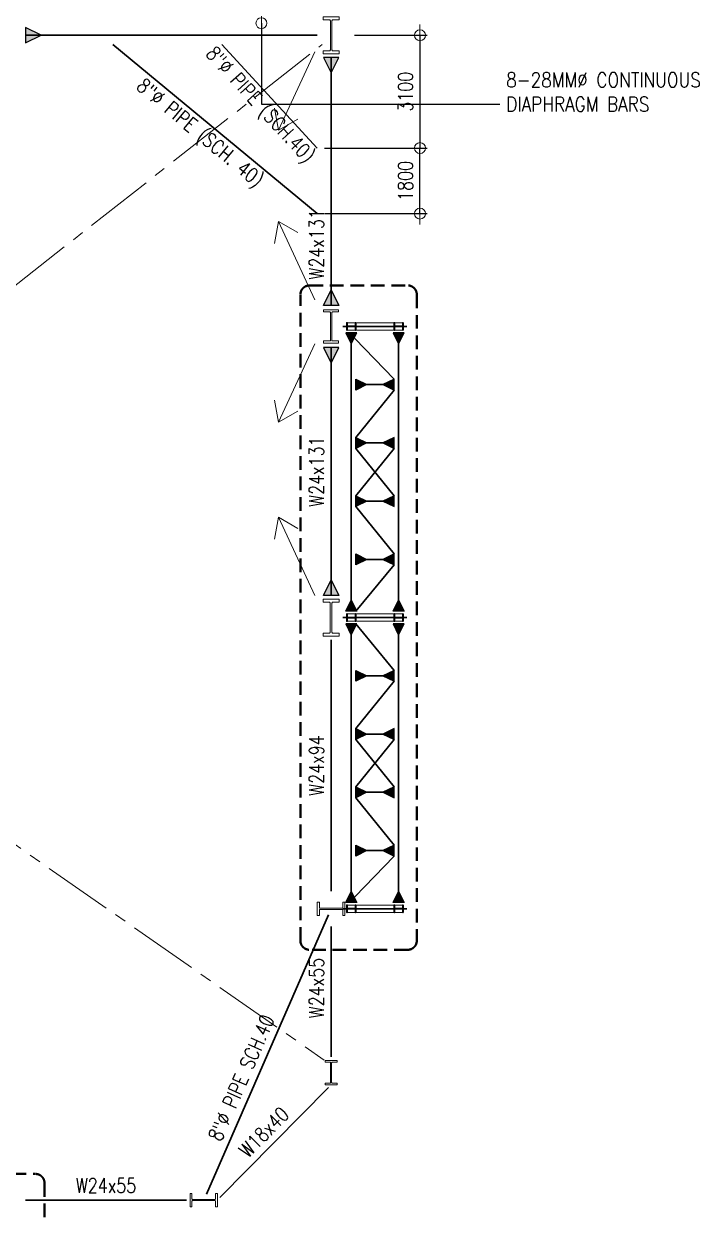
# Model space of a CAD drawing. Header units: millimetres. Extents: x 510057 to 786700, y -16030 to 119854.
# Drawn here: x 571571 to 590129, y 5140 to 37792 of the extents above; entities that cross this region are included whole.
import ezdxf

# ---------------------------------------------------------------- set-up
doc = ezdxf.new("R2010")
doc.units = ezdxf.units.MM
doc.header["$MEASUREMENT"] = 0
doc.linetypes.add('CENTER2', pattern=[28.575, 19.05, -3.175, 3.175, -3.175])
doc.linetypes.add('HIDDEN', pattern=[0.375, 0.25, -0.125])
doc.layers.get('0').update_dxf_attribs({"lineweight": 0})
for name, color, linetype, lineweight in [('COLUMN', 4, 'Continuous', 30), ('OUTLINE', 252, 'CENTER2', 9), ('S-ANNO-DIMS', 252, 'Continuous', 5), ('S-BEAM', 5, 'Continuous', 30), ('S-BEAM-IDEN', 2, 'Continuous', 9), ('S-BRACE', 2, 'Continuous', 9), ('S-COLS', 2, 'Continuous', 20), ('SPOT DETAIL', 1, 'HIDDEN', 40)]:
    doc.layers.add(name, color=color, linetype=linetype, lineweight=lineweight)
doc.layers.add('S-CONN', color=1, linetype='Continuous')
doc.styles.add('1', font='simplex.shx', dxfattribs={"width": 0.85, "height": 300})
doc.styles.add('ARIALNW', font='ARIALN.TTF')
doc.styles.add('SIMPLEX', font='SIMPLEX.shx', dxfattribs={"width": 0.8, "height": 400})
doc.dimstyles.new('DIM 200', dxfattribs={"dimtxt": 0.36, "dimasz": 0.2, "dimexe": 0.1, "dimexo": 0, "dimgap": 0.08, "dimtad": 1, "dimlfac": 2, "dimrnd": 0.005, "dimzin": 1, "dimdsep": 46, "dimtxsty": 'ARIALNW', "dimcen": 0.09, "dimclrd": 6, "dimclre": 6, "dimclrt": 13, "dimadec": 0, "dimazin": 0, "dimtfac": 1, "dimtofl": 0, "dimtmove": 2, "dimatfit": 3, "dimfxl": 1, "dimtolj": 1, "dimtzin": 0, "dimarcsym": 0})
doc.dimstyles.new('DIM_200', dxfattribs={"dimtxt": 400, "dimasz": 2, "dimexe": 200, "dimexo": 200, "dimgap": 200, "dimtad": 1, "dimdec": 0, "dimrnd": 1, "dimzin": 1, "dimdsep": 46, "dimtxsty": 'SIMPLEX', "dimblk1": 'ESCADIM_ARW', "dimblk2": 'ESCADIM_ARW', "dimsah": 1, "dimcen": 50, "dimclrd": 251, "dimclre": 251, "dimclrt": 52, "dimazin": 0, "dimtfac": 1, "dimtdec": 0, "dimtofl": 0, "dimtmove": 0, "dimatfit": 3, "dimldrblk": 'ESCADIM_ARW', "dimfxl": 1, "dimtolj": 1, "dimtzin": 0, "dimarcsym": 0})
doc.dimstyles.new('ESCA', dxfattribs={"dimtxt": 300, "dimasz": 1, "dimexe": 100, "dimexo": 100, "dimgap": 100, "dimtad": 1, "dimdec": 0, "dimrnd": 1, "dimdsep": 46, "dimtxsty": '1', "dimblk1": 'ESCADIM_ARW', "dimblk2": 'ESCADIM_ARW', "dimsah": 1, "dimcen": 50, "dimclrd": 256, "dimclre": 256, "dimclrt": 52, "dimadec": 0, "dimazin": 0, "dimtfac": 1, "dimtdec": 0, "dimtofl": 0, "dimtmove": 0, "dimatfit": 3, "dimldrblk": 'ESCADIM_ARW', "dimfxl": 1, "dimtolj": 1, "dimtzin": 0, "dimarcsym": 0})

# ---------------------------------------------------------------- blocks, each defined once
blk = doc.blocks.new('MEZZ. COLUMN LAYOUT')
at = {"layer": 'S-COLS', "elevation": 0}
blk.add_lwpolyline([(44001, 39493), (43780, 39493), (43780, 39575), (43950, 39575, 0.414214), (43979, 39604), (43979, 40393, 0.414214), (43950, 40423), (43780, 40423), (43780, 40505), (44222, 40505), (44222, 40423), (44053, 40423, 0.414214), (44024, 40393), (44024, 39604, 0.414214), (44053, 39575), (44222, 39575), (44222, 39493), (44001, 39493)], format="xyb", dxfattribs=at)
at = {"layer": 'S-COLS', "ltscale": 0.5, "elevation": 0}
for points in [[(44000, 32457), (44206, 32457), (44206, 32399), (44037, 32399, 0.414214), (44016, 32377), (44016, 31623, 0.414214), (44037, 31601), (44206, 31601), (44206, 31543), (43794, 31543), (43794, 31601), (43963, 31601, 0.414214), (43984, 31623), (43984, 32377, 0.414214), (43963, 32399), (43794, 32399), (43794, 32457), (44000, 32457)], [(44381, 16000), (44381, 15815), (44323, 15815), (44323, 15966, 0.414214), (44305, 15984), (43695, 15984, 0.414214), (43677, 15966), (43677, 15815), (43619, 15815), (43619, 16185), (43677, 16185), (43677, 16034, 0.414214), (43695, 16016), (44305, 16016, 0.414214), (44323, 16034), (44323, 16185), (44381, 16185), (44381, 16000)], [(40124, 8000), (40124, 8183), (40177, 8183), (40177, 8033, 0.414214), (40195, 8015), (40804, 8015, 0.414214), (40823, 8033), (40823, 8183), (40876, 8183), (40876, 7817), (40823, 7817), (40823, 7967, 0.414214), (40804, 7985), (40195, 7985, 0.414214), (40177, 7967), (40177, 7817), (40124, 7817), (40124, 8000)]]:
    blk.add_lwpolyline(points, format="xyb", dxfattribs=at)
at = {"layer": 'S-COLS'}
blk.add_lwpolyline([(44000, 23494), (43779, 23494), (43779, 23576), (43948, 23576, 0.414214), (43977, 23605), (43977, 24395, 0.414214), (43948, 24424), (43779, 24424), (43779, 24506), (44221, 24506), (44221, 24424), (44052, 24424, 0.414214), (44023, 24395), (44023, 23605, 0.414214), (44052, 23576), (44221, 23576), (44221, 23494), (44000, 23494)], format="xyb", dxfattribs=at)
at = {"layer": 'S-COLS', "ltscale": 0.5}
blk.add_lwpolyline([(44000, 11165), (43833, 11165), (43833, 11213), (43967, 11213, 0.414214), (43987, 11234), (43987, 11766, 0.414214), (43967, 11786), (43833, 11786), (43833, 11834), (44167, 11834), (44167, 11786), (44033, 11786, 0.414214), (44013, 11766), (44013, 11234, 0.414214), (44033, 11213), (44167, 11213), (44167, 11165), (44000, 11165)], format="xyb", dxfattribs=at)
blk = doc.blocks.new('ESCADIM_ARW')
at = {"color": 7}
blk.add_line((-150, 0), (150, 0), dxfattribs=at)
blk.add_circle((0, 0), 75, dxfattribs=at)
blk = doc.blocks.new('*D17')
at = {"layer": 'Defpoints', "color": 0, "ltscale": 0.05, "transparency": 16777216}
for p in [(580457, 37476, 0), (579634, 34376, 0), (582457, 34376)]:
    blk.add_point(p, dxfattribs=at)
at = {"layer": 'S-ANNO-DIMS', "color": 251, "lineweight": -2, "ltscale": 0.05, "transparency": 16777216}
for p, q in [((580657, 37476), (582657, 37476)), ((582457, 37474), (582457, 34378)), ((579834, 34376), (582657, 34376))]:
    blk.add_line(p, q, dxfattribs=at)
at = {"layer": 'S-ANNO-DIMS', "color": 251, "lineweight": -2, "ltscale": 0.05, "transparency": 16777216, "xscale": 2, "yscale": 2, "zscale": 2}
for p, rotation in [((582457, 37476), 90), ((582457, 34376), 270)]:
    blk.add_blockref('ESCADIM_ARW', p, dxfattribs=dict(at, rotation=rotation))
at = {"layer": 'S-ANNO-DIMS', "color": 52, "ltscale": 0.05, "transparency": 16777216, "insert": (582057, 35926), "char_height": 400, "attachment_point": 5, "rotation": 90, "style": 'SIMPLEX'}
blk.add_mtext('\\A1;3100', dxfattribs=at)
blk = doc.blocks.new('*D18')
at = {"layer": 'Defpoints', "color": 0, "ltscale": 0.05, "transparency": 16777216}
for p in [(579634, 34376, 0), (582457, 34376), (579634, 32576, 0)]:
    blk.add_point(p, dxfattribs=at)
at = {"layer": 'S-ANNO-DIMS', "color": 251, "lineweight": -2, "ltscale": 0.05, "transparency": 16777216}
for p, q in [((579834, 34376), (582657, 34376)), ((582457, 32578), (582457, 34374)), ((579834, 32576), (582657, 32576))]:
    blk.add_line(p, q, dxfattribs=at)
at = {"layer": 'S-ANNO-DIMS', "color": 251, "lineweight": -2, "ltscale": 0.05, "transparency": 16777216, "xscale": 2, "yscale": 2, "zscale": 2}
for p, rotation in [((582457, 34376), 90), ((582457, 32576), 270)]:
    blk.add_blockref('ESCADIM_ARW', p, dxfattribs=dict(at, rotation=rotation))
at = {"layer": 'S-ANNO-DIMS', "color": 52, "ltscale": 0.05, "transparency": 16777216, "insert": (582057, 33476), "char_height": 400, "attachment_point": 5, "rotation": 90, "style": 'SIMPLEX'}
blk.add_mtext('\\A1;1800', dxfattribs=at)
blk = doc.blocks.new('MF FRAMING LAYOUT')
at = {"layer": 'S-CONN'}
blk.add_hatch(color=256, dxfattribs=at).paths.add_polyline_path([(35606, 40211), (36035, 40001), (35606, 39790)])
at = {"layer": 'S-CONN', "extrusion": (2.04571e-09, -3.9273e-09, 1)}
for points in [[(44211, 39394), (44001, 38965), (43790, 39394)], [(44210, 32580), (44000, 33009), (43790, 32580)], [(44211, 31419), (44001, 30990), (43790, 31419)], [(44210, 24606), (44000, 25035), (43790, 24606)]]:
    blk.add_hatch(color=256, dxfattribs=at).paths.add_polyline_path(points)
at = {"layer": 'S-BEAM'}
for p, q in [((35606, 40000, 0), (43619, 40000, 0)), ((44000, 32580, 0), (44000, 39394, 0)), ((44000, 24606, 0), (44000, 31419, 0)), ((44000, 23394, 0), (44000, 16481, 0)), ((43927, 15834, 0), (40572, 8165, 0)), ((44000, 11934, 0), (44000, 15519, 0)), ((43930, 11094, 0), (40947, 8071, 0)), ((35606, 8000, 0), (40024, 8000, 0))]:
    blk.add_line(p, q, dxfattribs=at)
at = {"layer": 'S-CONN', "color": 1}
blk.add_lwpolyline([(35606, 39790), (36035, 40001), (35606, 40211), (35606, 39789)], dxfattribs=at)
at = {"layer": 'S-CONN', "color": 1, "extrusion": (2.04571e-09, -3.9273e-09, 1), "elevation": 0}
for points in [[(43790, 39394), (44001, 38965), (44211, 39394), (43789, 39394)], [(43790, 32580), (44000, 33009), (44210, 32580), (43789, 32580)], [(43790, 31419), (44001, 30990), (44211, 31419), (43789, 31419)], [(43790, 24606), (44000, 25035), (44210, 24606), (43789, 24606)]]:
    blk.add_lwpolyline(points, dxfattribs=at)
at = {"layer": 'S-BRACE', "ltscale": 0.5}
for points, override in [([(42551, 37393, 0), (43553, 39544, 0)], {"dimasz": 500, "dimtad": 0, "dimclrd": 2, "dimldrblk": 'Open90', "dimfxl": 0.18}), ([(42551, 34882, 0), (43553, 32731, 0)], {"dimasz": 500, "dimgap": 0.08, "dimtad": 0, "dimclrd": 2, "dimldrblk": 'Open90', "dimfxl": 0.18}), ([(42551, 29368, 0), (43553, 31519, 0)], {"dimasz": 500, "dimgap": 0.08, "dimtad": 0, "dimclrd": 2, "dimldrblk": 'Open90', "dimfxl": 0.18}), ([(42551, 26757, 0), (43553, 24606, 0)], {"dimasz": 500, "dimtad": 0, "dimclrd": 2, "dimldrblk": 'Open90', "dimfxl": 0.18})]:
    blk.add_leader(points, dimstyle='DIM 200', override=override, dxfattribs=at)

msp = doc.modelspace()

# ---------------------------------------------------------------- hatches: boundary and pattern name
at = {"layer": 'S-CONN'}
for points in [[(580718.8, 29302.5), (580568.8, 28996.6), (580418.8, 29302.5)], [(580718.8, 29302.5), (580568.8, 28996.6), (580418.8, 29302.5)], [(582018.8, 29302.5), (581868.8, 28996.6), (581718.8, 29302.5)], [(582018.8, 29302.5), (581868.8, 28996.6), (581718.8, 29302.5)], [(580692.8, 27727), (580998.7, 27877), (580692.8, 28027)], [(580692.8, 27727), (580998.7, 27877), (580692.8, 28027)], [(581742.8, 27727.1), (581436.9, 27877.1), (581742.8, 28027.1)], [(581742.8, 27727.1), (581436.9, 27877.1), (581742.8, 28027.1)], [(580693, 26127), (580998.9, 26277), (580693, 26427)], [(580693, 26127), (580998.9, 26277), (580693, 26427)], [(581743, 26127.1), (581437.1, 26277.1), (581743, 26427.1)], [(581743, 26127.1), (581437.1, 26277.1), (581743, 26427.1)], [(580693.1, 24527), (580999, 24677), (580693.1, 24827)], [(580693.1, 24527), (580999, 24677), (580693.1, 24827)], [(581743.1, 24527.1), (581437.2, 24677.1), (581743.1, 24827.1)], [(581743.1, 24527.1), (581437.2, 24677.1), (581743.1, 24827.1)], [(580693.2, 22927), (580999.1, 23077), (580693.2, 23227)], [(580693.2, 22927), (580999.1, 23077), (580693.2, 23227)], [(581743.2, 22927.1), (581437.3, 23077.1), (581743.2, 23227.1)], [(581743.2, 22927.1), (581437.3, 23077.1), (581743.2, 23227.1)], [(580718.8, 21649.8), (580568.8, 21955.7), (580418.8, 21649.8)], [(580718.8, 21649.8), (580568.8, 21955.7), (580418.8, 21649.8)], [(582018.8, 21649.8), (581868.8, 21955.7), (581718.8, 21649.8)], [(582018.8, 21649.8), (581868.8, 21955.7), (581718.8, 21649.8)], [(580718.8, 21303.5), (580568.8, 20997.6), (580418.8, 21303.5)], [(580718.8, 21303.5), (580568.8, 20997.6), (580418.8, 21303.5)], [(582018.8, 21303.5), (581868.8, 20997.6), (581718.8, 21303.5)], [(582018.8, 21303.5), (581868.8, 20997.6), (581718.8, 21303.5)], [(580693.5, 19727), (580999.4, 19877), (580693.5, 20027)], [(580693.5, 19727), (580999.4, 19877), (580693.5, 20027)], [(581743.5, 19727.1), (581437.6, 19877.1), (581743.5, 20027.1)], [(581743.5, 19727.1), (581437.6, 19877.1), (581743.5, 20027.1)], [(580693.6, 18127), (580999.5, 18277), (580693.6, 18427)], [(580693.6, 18127), (580999.5, 18277), (580693.6, 18427)], [(581743.6, 18127.1), (581437.7, 18277.1), (581743.6, 18427.1)], [(581743.6, 18127.1), (581437.7, 18277.1), (581743.6, 18427.1)], [(580693.8, 16527), (580999.7, 16677), (580693.8, 16827)], [(580693.8, 16527), (580999.7, 16677), (580693.8, 16827)], [(581743.8, 16527.1), (581437.9, 16677.1), (581743.8, 16827.1)], [(581743.8, 16527.1), (581437.9, 16677.1), (581743.8, 16827.1)], [(580694.2, 14927), (581000.1, 15077), (580694.2, 15227)], [(580694.2, 14927), (581000.1, 15077), (580694.2, 15227)], [(581744.2, 14927.1), (581438.3, 15077.1), (581744.2, 15227.1)], [(581744.2, 14927.1), (581438.3, 15077.1), (581744.2, 15227.1)], [(580718.8, 13649.8), (580568.8, 13955.7), (580418.8, 13649.8)], [(580718.8, 13649.8), (580568.8, 13955.7), (580418.8, 13649.8)], [(582018.8, 13649.8), (581868.8, 13955.7), (581718.8, 13649.8)], [(582018.8, 13649.8), (581868.8, 13955.7), (581718.8, 13649.8)]]:
    msp.add_hatch(color=256, dxfattribs=at).paths.add_polyline_path(points)

# ---------------------------------------------------------------- linework, layer by layer
at = {"layer": 'COLUMN', "elevation": 0}
for points in [[(580445.6, 29476), (580445.6, 29577.1), (580456.7, 29577.1), (580456.7, 29495.6, 0.4142136), (580472.6, 29479.7), (580665.8, 29479.7, 0.4142136), (580681.7, 29495.6), (580681.7, 29577.1), (580692.7, 29577.1), (580692.7, 29374.9), (580681.7, 29374.9), (580681.7, 29456.4, 0.4142136), (580665.8, 29472.3), (580472.6, 29472.3, 0.4142136), (580456.7, 29456.4), (580456.7, 29374.9), (580445.6, 29374.9), (580445.6, 29476)], [(581745.6, 29476), (581745.6, 29577.1), (581756.7, 29577.1), (581756.7, 29495.6, 0.4142136), (581772.6, 29479.7), (581965.8, 29479.7, 0.4142136), (581981.7, 29495.6), (581981.7, 29577.1), (581992.7, 29577.1), (581992.7, 29374.9), (581981.7, 29374.9), (581981.7, 29456.4, 0.4142136), (581965.8, 29472.3), (581772.6, 29472.3, 0.4142136), (581756.7, 29456.4), (581756.7, 29374.9), (581745.6, 29374.9), (581745.6, 29476)], [(580445.6, 21477), (580445.6, 21578.1), (580456.7, 21578.1), (580456.7, 21496.6, 0.4142136), (580472.6, 21480.7), (580665.8, 21480.7, 0.4142136), (580681.7, 21496.6), (580681.7, 21578.1), (580692.7, 21578.1), (580692.7, 21375.9), (580681.7, 21375.9), (580681.7, 21457.4, 0.4142136), (580665.8, 21473.3), (580472.6, 21473.3, 0.4142136), (580456.7, 21457.4), (580456.7, 21375.9), (580445.6, 21375.9), (580445.6, 21477)], [(581745.6, 21477), (581745.6, 21578.1), (581756.7, 21578.1), (581756.7, 21496.6, 0.4142136), (581772.6, 21480.7), (581965.8, 21480.7, 0.4142136), (581981.7, 21496.6), (581981.7, 21578.1), (581992.7, 21578.1), (581992.7, 21375.9), (581981.7, 21375.9), (581981.7, 21457.4, 0.4142136), (581965.8, 21473.3), (581772.6, 21473.3, 0.4142136), (581756.7, 21457.4), (581756.7, 21375.9), (581745.6, 21375.9), (581745.6, 21477)], [(580445.6, 13477), (580445.6, 13578.1), (580456.7, 13578.1), (580456.7, 13496.6, 0.4142136), (580472.6, 13480.7), (580665.8, 13480.7, 0.4142136), (580681.7, 13496.6), (580681.7, 13578.1), (580692.7, 13578.1), (580692.7, 13375.9), (580681.7, 13375.9), (580681.7, 13457.4, 0.4142136), (580665.8, 13473.3), (580472.6, 13473.3, 0.4142136), (580456.7, 13457.4), (580456.7, 13375.9), (580445.6, 13375.9), (580445.6, 13477)], [(581745.6, 13477), (581745.6, 13578.1), (581756.7, 13578.1), (581756.7, 13496.6, 0.4142136), (581772.6, 13480.7), (581965.8, 13480.7, 0.4142136), (581981.7, 13496.6), (581981.7, 13578.1), (581992.7, 13578.1), (581992.7, 13375.9), (581981.7, 13375.9), (581981.7, 13457.4, 0.4142136), (581965.8, 13473.3), (581772.6, 13473.3, 0.4142136), (581756.7, 13457.4), (581756.7, 13375.9), (581745.6, 13375.9), (581745.6, 13477)]]:
    msp.add_lwpolyline(points, format="xyb", dxfattribs=at)
at = {"layer": 'OUTLINE', "ltscale": 100}
for p, q in [((544207.1, 9319.7, 0), (579771.4, 37222.5, 0)), ((544144.6, 34201.7, 0), (579825, 9319.7, 0))]:
    msp.add_line(p, q, dxfattribs=at)
at = {"layer": 'S-BEAM'}
for p, q in [((579633.6, 32576, 0), (574014.6, 37226, 0)), ((577014.6, 37226, 0), (579633.6, 34376, 0)), ((582098.7, 29476, 0), (580339.7, 29476, 0)), ((580569.2, 21651.1, 0), (580569.2, 29301.9, 0)), ((580669.2, 29147, 0), (581744.2, 28027, 0)), ((581869.2, 21651.1, 0), (581869.2, 29301.9, 0)), ((580694.2, 27877, 0), (581744.2, 27877.1, 0)), ((580694.2, 26427.1, 0), (581744.2, 27727.1, 0)), ((580694.2, 26277, 0), (581744.2, 26277.1, 0)), ((580694.2, 26127, 0), (581744.2, 24827, 0)), ((580694.2, 24827, 0), (581744.2, 26127, 0)), ((580694.2, 24677, 0), (581744.2, 24677.1, 0)), ((580694.2, 24527.1, 0), (581743.8, 23227, 0)), ((580694.2, 23077, 0), (581744.2, 23077.1, 0)), ((580694.2, 21651.1, 0), (581743.8, 22927.1, 0)), ((582098.7, 21477, 0), (580339.7, 21477, 0)), ((580569.2, 13650.6, 0), (580569.2, 21302.9, 0)), ((580569.2, 13650.6, 0), (580569.2, 21302.9, 0)), ((580694.2, 21302.9, 0), (581743.8, 20027, 0)), ((581869.2, 13650.6, 0), (581869.2, 21302.9, 0)), ((580694.2, 19877, 0), (581744.2, 19877.1, 0)), ((580694.2, 18427, 0), (581743.8, 19727.1, 0)), ((580694.2, 18277, 0), (581744.2, 18277.1, 0)), ((580694.2, 16827.1, 0), (581744.2, 18127.1, 0)), ((580694.2, 18127.1, 0), (581744.2, 16827.1, 0)), ((580694.2, 16677, 0), (581744.2, 16677.1, 0)), ((580694.2, 16527, 0), (581744.2, 15227, 0)), ((580694.2, 15077, 0), (581744.2, 15077.1, 0)), ((580669.2, 13806.1, 0), (581744.2, 14927.1, 0)), ((582098.7, 13477, 0), (580339.7, 13477, 0))]:
    msp.add_line(p, q, dxfattribs=at)
at = {"layer": 'S-BRACE', "elevation": 0}
for points in [[(580445.6, 29577.1), (581992.7, 29577.1), (581992.7, 29374.9), (580445.6, 29374.9)], [(580445.6, 21578.1), (581992.7, 21578.1), (581992.7, 21375.9), (580445.6, 21375.9)], [(580445.6, 13578.1), (581992.7, 13578.1), (581992.7, 13375.9), (580445.6, 13375.9)]]:
    msp.add_lwpolyline(points, close=True, dxfattribs=at)
at = {"layer": 'S-CONN', "color": 1, "elevation": 0}
for points in [[(580418.8, 29302.5), (580568.8, 28996.6), (580718.8, 29302.5), (580418.8, 29302.5)], [(580418.8, 29302.5), (580568.8, 28996.6), (580718.8, 29302.5), (580418.8, 29302.5)], [(581718.8, 29302.5), (581868.8, 28996.6), (582018.8, 29302.5), (581718.8, 29302.5)], [(581718.8, 29302.5), (581868.8, 28996.6), (582018.8, 29302.5), (581718.8, 29302.5)], [(580692.8, 28027), (580998.7, 27877), (580692.8, 27727), (580692.8, 28027)], [(580692.8, 28027), (580998.7, 27877), (580692.8, 27727), (580692.8, 28027)], [(581742.8, 28027.1), (581436.9, 27877.1), (581742.8, 27727.1), (581742.8, 28027.1)], [(581742.8, 28027.1), (581436.9, 27877.1), (581742.8, 27727.1), (581742.8, 28027.1)], [(580693, 26427), (580998.9, 26277), (580693, 26127), (580693, 26427)], [(580693, 26427), (580998.9, 26277), (580693, 26127), (580693, 26427)], [(581743, 26427.1), (581437.1, 26277.1), (581743, 26127.1), (581743, 26427.1)], [(581743, 26427.1), (581437.1, 26277.1), (581743, 26127.1), (581743, 26427.1)], [(580693.1, 24827), (580999, 24677), (580693.1, 24527), (580693.1, 24827)], [(580693.1, 24827), (580999, 24677), (580693.1, 24527), (580693.1, 24827)], [(581743.1, 24827.1), (581437.2, 24677.1), (581743.1, 24527.1), (581743.1, 24827.1)], [(581743.1, 24827.1), (581437.2, 24677.1), (581743.1, 24527.1), (581743.1, 24827.1)], [(580693.2, 23227), (580999.1, 23077), (580693.2, 22927), (580693.2, 23227)], [(580693.2, 23227), (580999.1, 23077), (580693.2, 22927), (580693.2, 23227)], [(581743.2, 23227.1), (581437.3, 23077.1), (581743.2, 22927.1), (581743.2, 23227.1)], [(581743.2, 23227.1), (581437.3, 23077.1), (581743.2, 22927.1), (581743.2, 23227.1)], [(580418.8, 21649.8), (580568.8, 21955.7), (580718.8, 21649.8), (580418.8, 21649.8)], [(580418.8, 21649.8), (580568.8, 21955.7), (580718.8, 21649.8), (580418.8, 21649.8)], [(581718.8, 21649.8), (581868.8, 21955.7), (582018.8, 21649.8), (581718.8, 21649.8)], [(581718.8, 21649.8), (581868.8, 21955.7), (582018.8, 21649.8), (581718.8, 21649.8)], [(580418.8, 21303.5), (580568.8, 20997.6), (580718.8, 21303.5), (580418.8, 21303.5)], [(580418.8, 21303.5), (580568.8, 20997.6), (580718.8, 21303.5), (580418.8, 21303.5)], [(581718.8, 21303.5), (581868.8, 20997.6), (582018.8, 21303.5), (581718.8, 21303.5)], [(581718.8, 21303.5), (581868.8, 20997.6), (582018.8, 21303.5), (581718.8, 21303.5)], [(580693.5, 20027), (580999.4, 19877), (580693.5, 19727), (580693.5, 20027)], [(580693.5, 20027), (580999.4, 19877), (580693.5, 19727), (580693.5, 20027)], [(581743.5, 20027.1), (581437.6, 19877.1), (581743.5, 19727.1), (581743.5, 20027.1)], [(581743.5, 20027.1), (581437.6, 19877.1), (581743.5, 19727.1), (581743.5, 20027.1)], [(580693.6, 18427), (580999.5, 18277), (580693.6, 18127), (580693.6, 18427)], [(580693.6, 18427), (580999.5, 18277), (580693.6, 18127), (580693.6, 18427)], [(581743.6, 18427.1), (581437.7, 18277.1), (581743.6, 18127.1), (581743.6, 18427.1)], [(581743.6, 18427.1), (581437.7, 18277.1), (581743.6, 18127.1), (581743.6, 18427.1)], [(580693.8, 16827), (580999.7, 16677), (580693.8, 16527), (580693.8, 16827)], [(580693.8, 16827), (580999.7, 16677), (580693.8, 16527), (580693.8, 16827)], [(581743.8, 16827.1), (581437.9, 16677.1), (581743.8, 16527.1), (581743.8, 16827.1)], [(581743.8, 16827.1), (581437.9, 16677.1), (581743.8, 16527.1), (581743.8, 16827.1)], [(580694.2, 15227), (581000.1, 15077), (580694.2, 14927), (580694.2, 15227)], [(580694.2, 15227), (581000.1, 15077), (580694.2, 14927), (580694.2, 15227)], [(581744.2, 15227.1), (581438.3, 15077.1), (581744.2, 14927.1), (581744.2, 15227.1)], [(581744.2, 15227.1), (581438.3, 15077.1), (581744.2, 14927.1), (581744.2, 15227.1)], [(580418.8, 13649.8), (580568.8, 13955.7), (580718.8, 13649.8), (580418.8, 13649.8)], [(580418.8, 13649.8), (580568.8, 13955.7), (580718.8, 13649.8), (580418.8, 13649.8)], [(581718.8, 13649.8), (581868.8, 13955.7), (582018.8, 13649.8), (581718.8, 13649.8)], [(581718.8, 13649.8), (581868.8, 13955.7), (582018.8, 13649.8), (581718.8, 13649.8)]]:
    msp.add_lwpolyline(points, close=True, dxfattribs=at)
at = {"layer": 'SPOT DETAIL', "ltscale": 1500, "elevation": 0}
for points in [[(579421.8, 30603.1), (582119.2, 30603.1, -0.4142136), (582369.2, 30353.1), (582369.2, 12600.9, -0.4142136), (582119.2, 12350.9), (579421.8, 12350.9, -0.4142136), (579171.8, 12600.9), (579171.8, 30353.1, -0.4142136)], [(572140.3, 5943), (572140.3, 3245.6, -0.4142136), (571890.3, 2995.6), (552138.1, 2995.6, -0.4142136), (551888.1, 3245.6), (551888.1, 5943, -0.4142136), (552138.1, 6193), (571890.3, 6193, -0.4142136)]]:
    msp.add_lwpolyline(points, format="xyb", close=True, dxfattribs=at)

# ---------------------------------------------------------------- block references
msp.add_blockref('MEZZ. COLUMN LAYOUT', (536014.6, -2524, 0))
at = {"layer": 'S-BRACE'}
msp.add_blockref('MF FRAMING LAYOUT', (536014.6, -2524, 0), dxfattribs=at)

# ---------------------------------------------------------------- texts
at = {"layer": 'S-ANNO-DIMS', "color": 52, "extrusion": (1.38221e-09, -1.31385e-09, 1), "insert": (578029.6, 35530.4, 0), "char_height": 400, "attachment_point": 5, "text_direction": (0.676639, -0.736315, 0), "style": 'SIMPLEX'}
msp.add_mtext('\\A1;8"%%C PIPE (SCH.40)', dxfattribs=at)
at = {"layer": 'S-ANNO-DIMS', "color": 52, "char_height": 400, "attachment_point": 5, "style": 'SIMPLEX'}
for s, insert, rotation in [('\\A1;{\\W0.8;8"%%C PIPE (SCH. 40)}', (576380.3, 34749.1, 0), 320.39066), ('\\A1;{\\W0.8;W24x131}', (579615.3, 31733.5, 0), 90), ('\\A1;{\\W0.8;W24x131}', (579615.3, 25488.5, 0), 90), ('\\A1;{\\W0.8;W24x94}', (579615.3, 17413.5, 0), 90), ('\\A1;{\\W0.8;W24x55}', (579615.3, 11300.3, 0), 90), ('\\A1;{\\W0.8;W18x40}', (578168.6, 7339.2, 0), 45.38049)]:
    msp.add_mtext(s, dxfattribs=dict(at, insert=insert, rotation=rotation))
at = {"layer": 'S-ANNO-DIMS', "color": 52, "extrusion": (-5.02981e-10, -2.11344e-09, 1), "insert": (577546.5, 8832.3, 0), "char_height": 400, "attachment_point": 5, "text_direction": (0.400789, 0.91617, 0), "style": 'SIMPLEX'}
msp.add_mtext('\\A1;8"%%C PIPE SCH.40', dxfattribs=at)
at = {"layer": 'S-ANNO-DIMS', "color": 52, "insert": (573829.7, 5875.3, 0), "char_height": 400, "attachment_point": 5, "style": 'SIMPLEX'}
msp.add_mtext('\\A1;{\\W0.8;W24x55}', dxfattribs=at)
at = {"layer": 'S-BEAM-IDEN', "insert": (584825, 36451, 0), "char_height": 400, "attachment_point": 1, "style": '1'}
msp.add_mtext_dynamic_manual_height_columns('8-28MM∅ CONTINUOUS \\PDIAPHRAGM BARS', width=8791.578, gutter_width=1, heights=[0], dxfattribs=at)

# ---------------------------------------------------------------- dimensions: what is measured, and where the dimension line sits
at = {"layer": 'S-ANNO-DIMS', "ltscale": 0.05}
for p1, angle, picture, middle in [((580457, 37476, 0), 270, '*D17', (582057, 35926, 0)), ((579633.6, 32576, 0), 90, '*D18', (582057, 33476, 0))]:
    dim = msp.add_linear_dim(base=(582457, 34376, 0), p1=p1, p2=(579633.6, 34376, 0), angle=angle, dimstyle='DIM_200', dxfattribs=at)
    dim.commit()
    dim.dimension.update_dxf_attribs({"geometry": picture, "text_midpoint": middle})

# ---------------------------------------------------------------- leaders
at = {"layer": 'S-ANNO-DIMS', "color": 4}
msp.add_leader([(578099.9, 37808.4, 0), (578099.9, 35581.3, 0), (584651.8, 35581.3, 0)], dimstyle='ESCA', override={"dimasz": 2, "dimtad": 0, "dimfxl": 0.0625}, dxfattribs=at)

doc.saveas('drawing.dxf')
